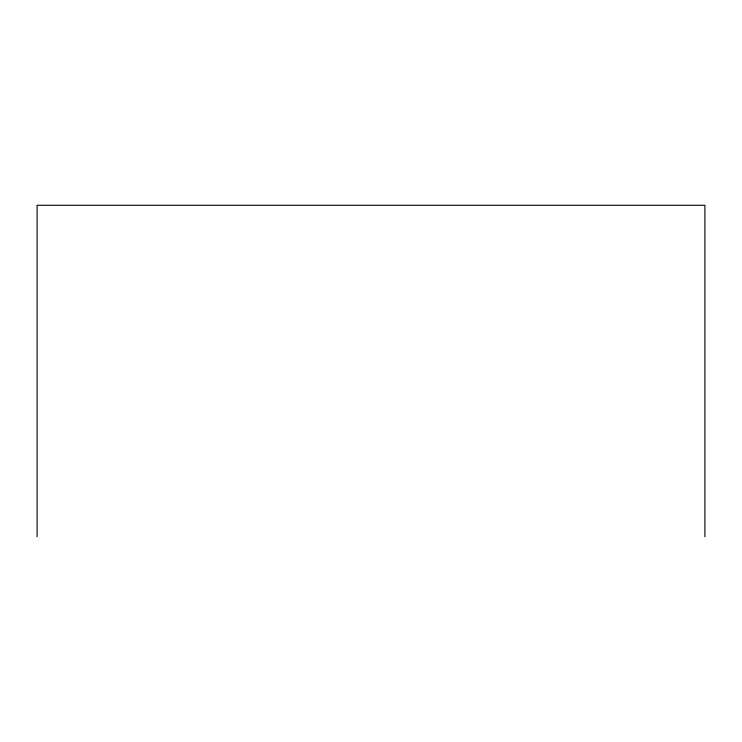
<?xml version="1.0" encoding="UTF-8"?>
<svg xmlns="http://www.w3.org/2000/svg" width="742" height="742" viewBox="0 0 742 742"><rect width="100%" height="100%" fill="white"/><g stroke="black" fill="none" stroke-linecap="round" stroke-linejoin="round"><path stroke-width="1.11" d="M704.9 536.726L704.9 205.274L37.1 205.274L37.1 536.726"/></g></svg>
